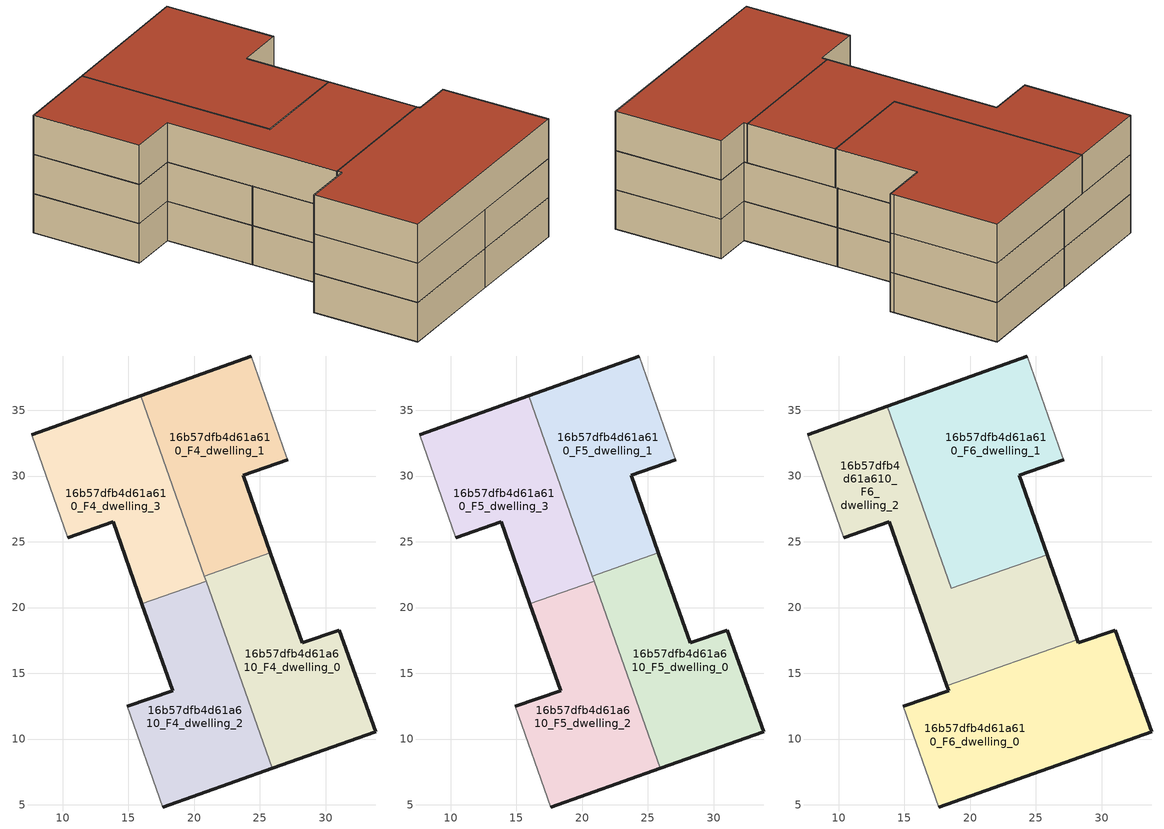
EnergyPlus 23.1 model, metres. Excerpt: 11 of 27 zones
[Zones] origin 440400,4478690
16b57dfb4d61a610_F4_dwelling_0
 floor to 16b57dfb4d61a610_F3_dwelling_0 (EU_floor_Construction): 33.81,10.54 31.04,18.29 28.23,17.31 25.8,24.17 20.77,22.39 25.92,7.76 z12
 wall outside (EU_wall_Construction): 25.8,24.17 28.23,17.31 31.04,18.29 33.81,10.54 25.92,7.76 z12:15
 wall to 16b57dfb4d61a610_F4_dwelling_1 (EU_wall_Construction): 20.77,22.39 25.8,24.17 z12:15
 wall to 16b57dfb4d61a610_F4_dwelling_2 (EU_wall_Construction): 25.92,7.76 20.91,21.99 z12:15
 wall to 16b57dfb4d61a610_F4_dwelling_3 (EU_wall_Construction): 20.91,21.99 20.77,22.39 z12:15
16b57dfb4d61a610_F4_dwelling_1
 floor to 16b57dfb4d61a610_F3_dwelling_1 (EU_floor_Construction): 25.8,24.17 23.72,30.06 27.11,31.25 27,31.51 24.33,39.13 15.93,36.11 20.77,22.39 z12
 wall outside (EU_wall_Construction): 15.93,36.11 24.33,39.13 / 27.11,31.25 23.72,30.06 25.8,24.17 z12:15
 wall adiabatic (EU_wall_Construction): 24.33,39.13 27,31.51 27.11,31.25 z12:15
 wall to 16b57dfb4d61a610_F4_dwelling_3 (EU_wall_Construction): 20.77,22.39 15.93,36.11 z12:15
16b57dfb4d61a610_F4_dwelling_2
 floor to 16b57dfb4d61a610_F3_dwelling_2 (EU_floor_Construction): 25.92,7.76 20.91,21.99 16.03,20.27 18.35,13.67 14.91,12.48 17.6,4.83 z12
 wall outside (EU_wall_Construction): 25.92,7.76 17.6,4.83 / 14.91,12.48 18.35,13.67 16.03,20.27 z12:15
 wall to 16b57dfb4d61a610_F4_dwelling_3 (EU_wall_Construction): 16.03,20.27 20.91,21.99 z12:15
 wall adiabatic (EU_wall_Construction): 17.6,4.83 14.91,12.48 z12:15
16b57dfb4d61a610_F4_dwelling_3
 floor to 16b57dfb4d61a610_F3_dwelling_3 (EU_floor_Construction): 20.91,21.99 15.93,36.11 7.64,33.13 10.38,25.31 13.83,26.52 16.03,20.27 z12
 wall outside (EU_wall_Construction): 7.64,33.13 15.93,36.11 / 16.03,20.27 13.83,26.52 10.38,25.31 z12:15
 wall adiabatic (EU_wall_Construction): 10.38,25.31 7.64,33.13 z12:15
16b57dfb4d61a610_F5_dwelling_0
 floor to 16b57dfb4d61a610_F4_dwelling_0 (EU_floor_Construction): 33.81,10.54 31.04,18.29 28.23,17.31 25.8,24.17 20.77,22.39 25.92,7.76 z15
 wall outside (EU_wall_Construction): 25.8,24.17 28.23,17.31 31.04,18.29 33.81,10.54 25.92,7.76 z15:18
 wall to 16b57dfb4d61a610_F5_dwelling_1 (EU_wall_Construction): 20.77,22.39 25.8,24.17 z15:18
 wall to 16b57dfb4d61a610_F5_dwelling_2 (EU_wall_Construction): 25.92,7.76 20.91,21.99 z15:18
 wall to 16b57dfb4d61a610_F5_dwelling_3 (EU_wall_Construction): 20.91,21.99 20.77,22.39 z15:18
16b57dfb4d61a610_F5_dwelling_1
 floor to 16b57dfb4d61a610_F4_dwelling_1 (EU_floor_Construction): 25.8,24.17 23.72,30.06 27.11,31.25 27,31.51 24.33,39.13 15.93,36.11 20.77,22.39 z15
 wall outside (EU_wall_Construction): 15.93,36.11 24.33,39.13 / 27.11,31.25 23.72,30.06 25.8,24.17 z15:18
 wall adiabatic (EU_wall_Construction): 24.33,39.13 27,31.51 27.11,31.25 z15:18
 wall to 16b57dfb4d61a610_F5_dwelling_3 (EU_wall_Construction): 20.77,22.39 15.93,36.11 z15:18
16b57dfb4d61a610_F5_dwelling_2
 floor to 16b57dfb4d61a610_F4_dwelling_2 (EU_floor_Construction): 25.92,7.76 20.91,21.99 16.03,20.27 18.35,13.67 14.91,12.48 17.6,4.83 z15
 wall outside (EU_wall_Construction): 25.92,7.76 17.6,4.83 / 14.91,12.48 18.35,13.67 16.03,20.27 z15:18
 wall to 16b57dfb4d61a610_F5_dwelling_3 (EU_wall_Construction): 16.03,20.27 20.91,21.99 z15:18
 wall adiabatic (EU_wall_Construction): 17.6,4.83 14.91,12.48 z15:18
16b57dfb4d61a610_F5_dwelling_3
 floor to 16b57dfb4d61a610_F4_dwelling_3 (EU_floor_Construction): 20.91,21.99 15.93,36.11 7.64,33.13 10.38,25.31 13.83,26.52 16.03,20.27 z15
 wall outside (EU_wall_Construction): 7.64,33.13 15.93,36.11 / 16.03,20.27 13.83,26.52 10.38,25.31 z15:18
 wall adiabatic (EU_wall_Construction): 10.38,25.31 7.64,33.13 z15:18
16b57dfb4d61a610_F6_dwelling_0
 floor to 16b57dfb4d61a610_F5_dwelling_0 (EU_floor_Construction): 33.81,10.54 31.04,18.29 28.23,17.31 28.15,17.54 23.1,15.76 25.92,7.76 z18
 floor to 16b57dfb4d61a610_F5_dwelling_2 (EU_floor_Construction): 25.92,7.76 23.1,15.76 18.22,14.04 18.35,13.67 14.91,12.48 17.6,4.83 z18
 wall outside (EU_wall_Construction): 28.15,17.54 28.23,17.31 31.04,18.29 33.81,10.54 17.6,4.83 / 14.91,12.48 18.35,13.67 18.22,14.04 z18:21
 wall to 16b57dfb4d61a610_F6_dwelling_2 (EU_wall_Construction): 18.22,14.04 28.15,17.54 z18:21
 wall adiabatic (EU_wall_Construction): 17.6,4.83 14.91,12.48 z18:21
 roof outside (EU_roof_Construction): 31.04,18.29 33.81,10.54 17.6,4.83 14.91,12.48 18.35,13.67 18.22,14.04 28.15,17.54 28.23,17.31 z21
16b57dfb4d61a610_F6_dwelling_1
 floor to 16b57dfb4d61a610_F5_dwelling_1 (EU_floor_Construction): 25.8,24.17 23.72,30.06 27.11,31.25 27,31.51 24.33,39.13 15.93,36.11 20.77,22.39 z18
 floor to 16b57dfb4d61a610_F5_dwelling_0 (EU_floor_Construction): 25.85,24.02 25.8,24.17 20.77,22.39 20.82,22.25 z18
 floor to 16b57dfb4d61a610_F5_dwelling_3 (EU_floor_Construction): 20.82,22.25 15.93,36.11 13.68,35.3 18.56,21.46 z18
 wall outside (EU_wall_Construction): 13.68,35.3 24.33,39.13 / 27.11,31.25 23.72,30.06 25.85,24.02 z18:21
 wall to 16b57dfb4d61a610_F6_dwelling_2 (EU_wall_Construction): 25.85,24.02 18.56,21.46 13.68,35.3 z18:21
 wall adiabatic (EU_wall_Construction): 24.33,39.13 27,31.51 27.11,31.25 z18:21
 roof outside (EU_roof_Construction): 24.33,39.13 27,31.51 27.11,31.25 23.72,30.06 25.85,24.02 18.56,21.46 13.68,35.3 z21
16b57dfb4d61a610_F6_dwelling_2
 floor to 16b57dfb4d61a610_F5_dwelling_3 (EU_floor_Construction): 20.91,21.99 20.82,22.25 18.56,21.46 13.68,35.3 7.64,33.13 10.38,25.31 13.83,26.52 16.03,20.27 z18
 floor to 16b57dfb4d61a610_F5_dwelling_0 (EU_floor_Construction): 28.15,17.54 25.85,24.02 20.82,22.25 23.1,15.76 z18
 floor to 16b57dfb4d61a610_F5_dwelling_2 (EU_floor_Construction): 23.1,15.76 20.91,21.99 16.03,20.27 18.22,14.04 z18
 wall outside (EU_wall_Construction): 7.64,33.13 13.68,35.3 / 25.85,24.02 28.15,17.54 / 18.22,14.04 13.83,26.52 10.38,25.31 z18:21
 wall adiabatic (EU_wall_Construction): 10.38,25.31 7.64,33.13 z18:21
 roof outside (EU_roof_Construction): 25.85,24.02 28.15,17.54 18.22,14.04 13.83,26.52 10.38,25.31 7.64,33.13 13.68,35.3 18.56,21.46 z21
[Building]
EU S2 Campaign: North Axis=0; Terrain=City; Solar Distribution=FullExterior
[Site:Location]
Madrid: Latitude=40.5; Longitude=-3.5; Time Zone=1; Elevation=609
[SizingPeriod:WeatherFileDays]
AnnualSizingPeriod: Begin Month=1; Begin Day of Month=1; End Month=12; End Day of Month=31; Day of Week for Start Day=Monday; Use Weather File Daylight Saving Period=No; Use Weather File Rain and Snow Indicators=No
[MATERIAL]
EU_InternalMass_Material: Roughness=MediumRough; Thickness=0.1; Conductivity=1; Density=1800; Specific Heat=900; Thermal Absorptance=0.9; Solar Absorptance=0.7; Visible Absorptance=0.7
[MATERIAL:NOMASS] Roughness=MediumRough; Thermal Absorptance=0.9; Solar Absorptance=0.7; Visible Absorptance=0.7
Name | Thermal Resistance
EU_wall_NoMass | 0.609216
EU_roof_NoMass | 0.513268
EU_floor_NoMass | 0.568163
[CONSTRUCTION]
EU_wall_Construction: EU_wall_NoMass
EU_roof_Construction: EU_roof_NoMass
EU_floor_Construction: EU_floor_NoMass
EU_InternalMass_Construction: EU_InternalMass_Material
[ZONE] Type=1; Multiplier=1; Ceiling Height=autocalculate; Floor Area=autocalculate; Part of Total Floor Area=Yes
Name | Volume
16b57dfb4d61a610_F4_dwelling_0; 16b57dfb4d61a610_F5_dwelling_0 | 322.795
16b57dfb4d61a610_F6_dwelling_0 | 430.403
16b57dfb4d61a610_F4_dwelling_1; 16b57dfb4d61a610_F5_dwelling_1 | 322.802
16b57dfb4d61a610_F6_dwelling_1 | 430.425
16b57dfb4d61a610_F4_dwelling_2; 16b57dfb4d61a610_F5_dwelling_2 | 322.801
16b57dfb4d61a610_F6_dwelling_2 | 430.404
16b57dfb4d61a610_F4_dwelling_3; 16b57dfb4d61a610_F5_dwelling_3 | 322.828
[INTERNALMASS] Construction=EU_InternalMass_Construction
Name | Zone or ZoneList | Surface Area
16b57dfb4d61a610_F4_dwelling_0_EU_InternalMass | 16b57dfb4d61a610_F4_dwelling_0 | 107.598
16b57dfb4d61a610_F4_dwelling_1_EU_InternalMass | 16b57dfb4d61a610_F4_dwelling_1 | 107.601
16b57dfb4d61a610_F4_dwelling_2_EU_InternalMass | 16b57dfb4d61a610_F4_dwelling_2 | 107.6
16b57dfb4d61a610_F4_dwelling_3_EU_InternalMass | 16b57dfb4d61a610_F4_dwelling_3 | 107.609
16b57dfb4d61a610_F5_dwelling_0_EU_InternalMass | 16b57dfb4d61a610_F5_dwelling_0 | 107.598
16b57dfb4d61a610_F5_dwelling_1_EU_InternalMass | 16b57dfb4d61a610_F5_dwelling_1 | 107.601
16b57dfb4d61a610_F5_dwelling_2_EU_InternalMass | 16b57dfb4d61a610_F5_dwelling_2 | 107.6
16b57dfb4d61a610_F5_dwelling_3_EU_InternalMass | 16b57dfb4d61a610_F5_dwelling_3 | 107.609
16b57dfb4d61a610_F6_dwelling_0_EU_InternalMass | 16b57dfb4d61a610_F6_dwelling_0 | 143.463
16b57dfb4d61a610_F6_dwelling_1_EU_InternalMass | 16b57dfb4d61a610_F6_dwelling_1 | 143.475
16b57dfb4d61a610_F6_dwelling_2_EU_InternalMass | 16b57dfb4d61a610_F6_dwelling_2 | 143.468
[OTHEREQUIPMENT] Fuel Type=Electricity; Design Level Calculation Method=Watts/Area; Power per Zone Floor Area=1; Fraction Latent=0; Fraction Radiant=0; Fraction Lost=0; Carbon Dioxide Generation Rate=0; EndUse Subcategory=EU_Step8_InternalGains
Name | Zone or ZoneList or Space or SpaceList | Schedule
EU_Step8_InternalGain_16b57dfb4d61a610_F4_dwelling_0_f000 | 16b57dfb4d61a610_F4_dwelling_0 | EU_Step8_GainSchedule_16b57dfb4d61a610_F4_dwelling_0_f000
EU_Step8_InternalGain_16b57dfb4d61a610_F4_dwelling_1_f000 | 16b57dfb4d61a610_F4_dwelling_1 | EU_Step8_GainSchedule_16b57dfb4d61a610_F4_dwelling_1_f000
EU_Step8_InternalGain_16b57dfb4d61a610_F4_dwelling_2_f000 | 16b57dfb4d61a610_F4_dwelling_2 | EU_Step8_GainSchedule_16b57dfb4d61a610_F4_dwelling_2_f000
EU_Step8_InternalGain_16b57dfb4d61a610_F4_dwelling_3_f000 | 16b57dfb4d61a610_F4_dwelling_3 | EU_Step8_GainSchedule_16b57dfb4d61a610_F4_dwelling_3_f000
EU_Step8_InternalGain_16b57dfb4d61a610_F5_dwelling_0_f000 | 16b57dfb4d61a610_F5_dwelling_0 | EU_Step8_GainSchedule_16b57dfb4d61a610_F5_dwelling_0_f000
EU_Step8_InternalGain_16b57dfb4d61a610_F5_dwelling_1_f000 | 16b57dfb4d61a610_F5_dwelling_1 | EU_Step8_GainSchedule_16b57dfb4d61a610_F5_dwelling_1_f000
EU_Step8_InternalGain_16b57dfb4d61a610_F5_dwelling_2_f000 | 16b57dfb4d61a610_F5_dwelling_2 | EU_Step8_GainSchedule_16b57dfb4d61a610_F5_dwelling_2_f000
EU_Step8_InternalGain_16b57dfb4d61a610_F5_dwelling_3_f000 | 16b57dfb4d61a610_F5_dwelling_3 | EU_Step8_GainSchedule_16b57dfb4d61a610_F5_dwelling_3_f000
EU_Step8_InternalGain_16b57dfb4d61a610_F6_dwelling_0_f000 | 16b57dfb4d61a610_F6_dwelling_0 | EU_Step8_GainSchedule_16b57dfb4d61a610_F6_dwelling_0_f000
EU_Step8_InternalGain_16b57dfb4d61a610_F6_dwelling_1_f000 | 16b57dfb4d61a610_F6_dwelling_1 | EU_Step8_GainSchedule_16b57dfb4d61a610_F6_dwelling_1_f000
EU_Step8_InternalGain_16b57dfb4d61a610_F6_dwelling_2_f000 | 16b57dfb4d61a610_F6_dwelling_2 | EU_Step8_GainSchedule_16b57dfb4d61a610_F6_dwelling_2_f000
[ZONEVENTILATION:DESIGNFLOWRATE] Schedule=EU_AlwaysOn; Design Flow Rate Calculation Method=AirChanges/Hour; Air Changes per Hour=0.752966; Ventilation Type=Natural; Fan Pressure Rise=0; Fan Total Efficiency=1; Constant Term Coefficient=1; Temperature Term Coefficient=0; Velocity Term Coefficient=0; Velocity Squared Term Coefficient=0; Minimum Indoor Temperature=-100; Maximum Indoor Temperature=100; Delta Temperature=-100; Minimum Outdoor Temperature=-100; Maximum Outdoor Temperature=100; Maximum Wind Speed=40
Name | Zone or ZoneList or Space or SpaceList
EU_ConstantAir_16b57dfb4d61a610_F4_dwelling_0 | 16b57dfb4d61a610_F4_dwelling_0
EU_ConstantAir_16b57dfb4d61a610_F4_dwelling_1 | 16b57dfb4d61a610_F4_dwelling_1
EU_ConstantAir_16b57dfb4d61a610_F4_dwelling_2 | 16b57dfb4d61a610_F4_dwelling_2
EU_ConstantAir_16b57dfb4d61a610_F4_dwelling_3 | 16b57dfb4d61a610_F4_dwelling_3
EU_ConstantAir_16b57dfb4d61a610_F5_dwelling_0 | 16b57dfb4d61a610_F5_dwelling_0
EU_ConstantAir_16b57dfb4d61a610_F5_dwelling_1 | 16b57dfb4d61a610_F5_dwelling_1
EU_ConstantAir_16b57dfb4d61a610_F5_dwelling_2 | 16b57dfb4d61a610_F5_dwelling_2
EU_ConstantAir_16b57dfb4d61a610_F5_dwelling_3 | 16b57dfb4d61a610_F5_dwelling_3
EU_ConstantAir_16b57dfb4d61a610_F6_dwelling_0 | 16b57dfb4d61a610_F6_dwelling_0
EU_ConstantAir_16b57dfb4d61a610_F6_dwelling_1 | 16b57dfb4d61a610_F6_dwelling_1
EU_ConstantAir_16b57dfb4d61a610_F6_dwelling_2 | 16b57dfb4d61a610_F6_dwelling_2
[HVACTEMPLATE:ZONE:IDEALLOADSAIRSYSTEM] System Availability Schedule=EU_AlwaysOn; Maximum Heating Supply Air Temperature=50; Minimum Cooling Supply Air Temperature=13; Maximum Heating Supply Air Humidity Ratio=0.0156; Minimum Cooling Supply Air Humidity Ratio=0.0077; Heating Limit=NoLimit; Cooling Limit=NoLimit; Heating Availability Schedule=EU_AlwaysOn; Cooling Availability Schedule=EU_CoolingOff; Dehumidification Control Type=ConstantSensibleHeatRatio; Cooling Sensible Heat Ratio=0.7; Dehumidification Setpoint=60; Humidification Control Type=None; Humidification Setpoint=30; Outdoor Air Method=None; Outdoor Air Flow Rate per Person=0.00944; Outdoor Air Flow Rate per Zone Floor Area=0; Outdoor Air Flow Rate per Zone=0; Demand Controlled Ventilation Type=None; Outdoor Air Economizer Type=NoEconomizer; Heat Recovery Type=None; Sensible Heat Recovery Effectiveness=0.7; Latent Heat Recovery Effectiveness=0.65
Name | Template Thermostat
16b57dfb4d61a610_F4_dwelling_0 | EU_HeatOnly_16b57dfb4d61a610_F4_dwelling_0
16b57dfb4d61a610_F4_dwelling_1 | EU_HeatOnly_16b57dfb4d61a610_F4_dwelling_1
16b57dfb4d61a610_F4_dwelling_2 | EU_HeatOnly_16b57dfb4d61a610_F4_dwelling_2
16b57dfb4d61a610_F4_dwelling_3 | EU_HeatOnly_16b57dfb4d61a610_F4_dwelling_3
16b57dfb4d61a610_F5_dwelling_0 | EU_HeatOnly_16b57dfb4d61a610_F5_dwelling_0
16b57dfb4d61a610_F5_dwelling_1 | EU_HeatOnly_16b57dfb4d61a610_F5_dwelling_1
16b57dfb4d61a610_F5_dwelling_2 | EU_HeatOnly_16b57dfb4d61a610_F5_dwelling_2
16b57dfb4d61a610_F5_dwelling_3 | EU_HeatOnly_16b57dfb4d61a610_F5_dwelling_3
16b57dfb4d61a610_F6_dwelling_0 | EU_HeatOnly_16b57dfb4d61a610_F6_dwelling_0
16b57dfb4d61a610_F6_dwelling_1 | EU_HeatOnly_16b57dfb4d61a610_F6_dwelling_1
16b57dfb4d61a610_F6_dwelling_2 | EU_HeatOnly_16b57dfb4d61a610_F6_dwelling_2
[SIZING:ZONE] Zone Cooling Design Supply Air Temperature Input Method=SupplyAirTemperature; Zone Cooling Design Supply Air Temperature=13; Zone Heating Design Supply Air Temperature Input Method=SupplyAirTemperature; Zone Heating Design Supply Air Temperature=50; Zone Cooling Design Supply Air Humidity Ratio=0.008; Zone Heating Design Supply Air Humidity Ratio=0.008; Cooling Design Air Flow Method=DesignDay; Cooling Design Air Flow Rate=0; Cooling Minimum Air Flow per Zone Floor Area=0.000762; Cooling Minimum Air Flow=0; Cooling Minimum Air Flow Fraction=0.2; Heating Design Air Flow Method=DesignDay; Heating Design Air Flow Rate=0; Heating Maximum Air Flow per Zone Floor Area=0.002032; Heating Maximum Air Flow=0.141576; Heating Maximum Air Flow Fraction=0.3; Account for Dedicated Outdoor Air System=No; Dedicated Outdoor Air System Control Strategy=NeutralSupplyAir; Dedicated Outdoor Air Low Setpoint Temperature for Design=autosize; Dedicated Outdoor Air High Setpoint Temperature for Design=autosize; Zone Load Sizing Method=Sensible Load Only No Latent Load; Zone Latent Cooling Design Supply Air Humidity Ratio Input Method=HumidityRatioDifference; Zone Cooling Design Supply Air Humidity Ratio Difference=0.005; Zone Latent Heating Design Supply Air Humidity Ratio Input Method=HumidityRatioDifference; Zone Humidification Design Supply Air Humidity Ratio Difference=0.005
16b57dfb4d61a610_F4_dwelling_0; 16b57dfb4d61a610_F4_dwelling_1; 16b57dfb4d61a610_F4_dwelling_2; 16b57dfb4d61a610_F4_dwelling_3; 16b57dfb4d61a610_F5_dwelling_0; 16b57dfb4d61a610_F5_dwelling_1; 16b57dfb4d61a610_F5_dwelling_2; 16b57dfb4d61a610_F5_dwelling_3; 16b57dfb4d61a610_F6_dwelling_0; 16b57dfb4d61a610_F6_dwelling_1; 16b57dfb4d61a610_F6_dwelling_2
[SCHEDULE:CONSTANT]
Name | Hourly Value
EU_AlwaysOn | 1
EU_CoolingOff | 0
[SCHEDULE:FILE] Column Number=1; Rows to Skip at Top=0; Number of Hours of Data=8760; Column Separator=Comma; Interpolate to Timestep=No; Minutes per Item=60; Adjust Schedule for Daylight Savings=Yes
Name | File
EU_Step8_GainSchedule_16b57dfb4d61a610_F4_dwelling_0_f000 | ../../schedules/16b57dfb4d61a610/16b57dfb4d61a610_F4_dwelling_0_f000_gain.csv
EU_Step8_GainSchedule_16b57dfb4d61a610_F4_dwelling_1_f000 | ../../schedules/16b57dfb4d61a610/16b57dfb4d61a610_F4_dwelling_1_f000_gain.csv
EU_Step8_GainSchedule_16b57dfb4d61a610_F4_dwelling_2_f000 | ../../schedules/16b57dfb4d61a610/16b57dfb4d61a610_F4_dwelling_2_f000_gain.csv
EU_Step8_GainSchedule_16b57dfb4d61a610_F4_dwelling_3_f000 | ../../schedules/16b57dfb4d61a610/16b57dfb4d61a610_F4_dwelling_3_f000_gain.csv
EU_Step8_GainSchedule_16b57dfb4d61a610_F5_dwelling_0_f000 | ../../schedules/16b57dfb4d61a610/16b57dfb4d61a610_F5_dwelling_0_f000_gain.csv
EU_Step8_GainSchedule_16b57dfb4d61a610_F5_dwelling_1_f000 | ../../schedules/16b57dfb4d61a610/16b57dfb4d61a610_F5_dwelling_1_f000_gain.csv
EU_Step8_GainSchedule_16b57dfb4d61a610_F5_dwelling_2_f000 | ../../schedules/16b57dfb4d61a610/16b57dfb4d61a610_F5_dwelling_2_f000_gain.csv
EU_Step8_GainSchedule_16b57dfb4d61a610_F5_dwelling_3_f000 | ../../schedules/16b57dfb4d61a610/16b57dfb4d61a610_F5_dwelling_3_f000_gain.csv
EU_Step8_GainSchedule_16b57dfb4d61a610_F6_dwelling_0_f000 | ../../schedules/16b57dfb4d61a610/16b57dfb4d61a610_F6_dwelling_0_f000_gain.csv
EU_Step8_GainSchedule_16b57dfb4d61a610_F6_dwelling_1_f000 | ../../schedules/16b57dfb4d61a610/16b57dfb4d61a610_F6_dwelling_1_f000_gain.csv
EU_Step8_GainSchedule_16b57dfb4d61a610_F6_dwelling_2_f000 | ../../schedules/16b57dfb4d61a610/16b57dfb4d61a610_F6_dwelling_2_f000_gain.csv
